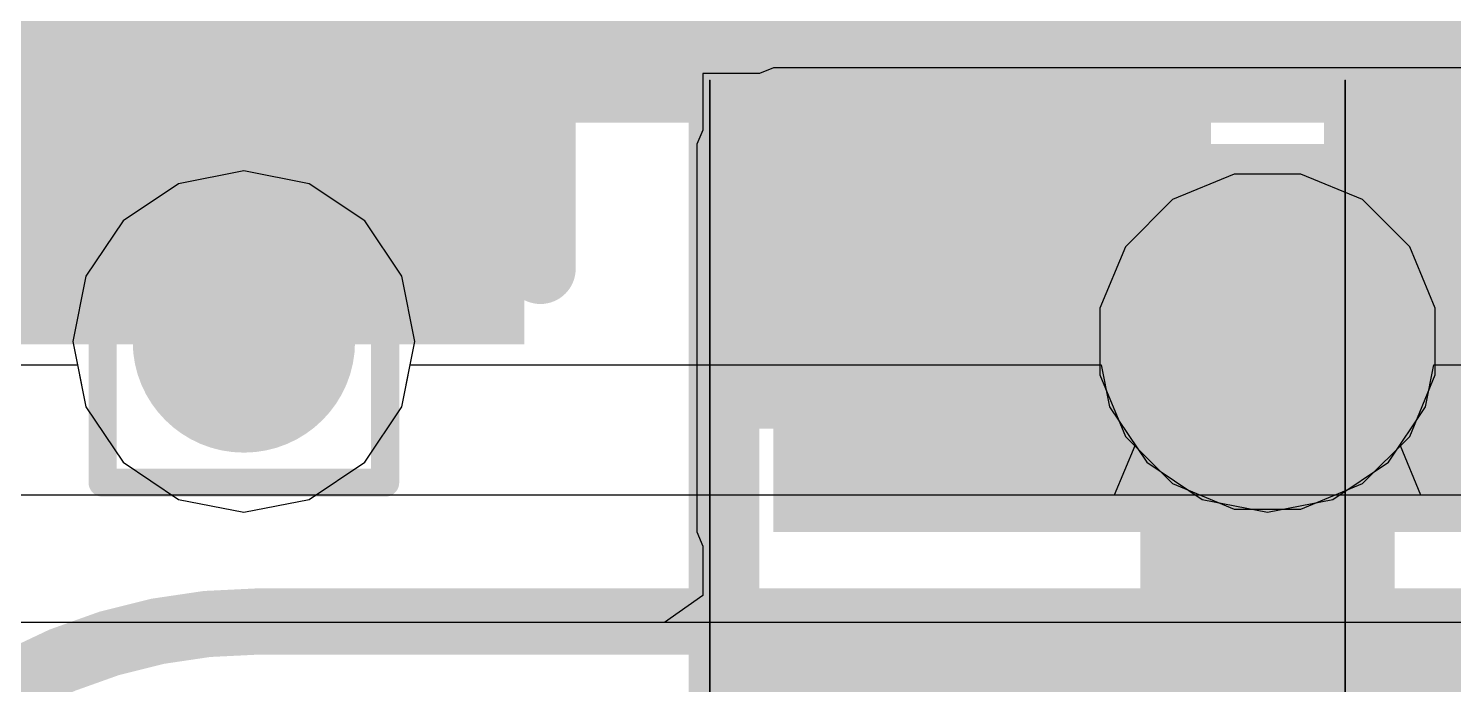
# Model space of a CAD drawing. Header units: inches. Extents: x -6 to 283, y -12 to 154.
# Drawn here: x 71.681 to 74.245, y 17.743 to 18.925 of the extents above; entities that cross this region are included whole.
import ezdxf

# ---------------------------------------------------------------- set-up
doc = ezdxf.new("R2010")
doc.units = ezdxf.units.IN
for name, color, linetype in [('Bottom Layer', 5, 'Continuous'), ('Bottom Overlay', 54, 'Continuous'), ('Bottom Paste', 16, 'Continuous'), ('Bottom Solder', 6, 'Continuous'), ('Drill Drawing', 1, 'Continuous'), ('GND-1', 16, 'Continuous'), ('GND-2', 90, 'Continuous'), ('GND-3', 216, 'Continuous'), ('GND-4', 54, 'Continuous'), ('PWR-1', 156, 'Continuous'), ('PWR-2', 130, 'Continuous'), ('Signal L1', 76, 'Continuous'), ('Signal L2', 6, 'Continuous'), ('Top Layer', 1, 'Continuous'), ('Via Holes', 16, 'Continuous')]:
    doc.layers.add(name, color=color, linetype=linetype)

# ---------------------------------------------------------------- blocks, each defined once
blk = doc.blocks.new('R___0402_B_21')
at = {"layer": 'Bottom Layer'}
for points in [[(-0.2413, 0.3175), (-0.2413, -0.3175), (-0.6985, -0.3175), (-0.6985, 0.3175)], [(0.6985, 0.3175), (0.6985, -0.3175), (0.2413, -0.3175), (0.2413, 0.3175)]]:
    blk.add_hatch(color=5, dxfattribs=at).paths.add_polyline_path(points)
at = {"layer": 'Bottom Paste'}
for points in [[(-0.2413, 0.3175), (-0.2413, -0.3175), (-0.6985, -0.3175), (-0.6985, 0.3175)], [(0.6985, 0.3175), (0.6985, -0.3175), (0.2413, -0.3175), (0.2413, 0.3175)]]:
    blk.add_hatch(color=16, dxfattribs=at).paths.add_polyline_path(points)
at = {"layer": 'Bottom Solder'}
for points in [[(-0.1863, 0.3725), (-0.1863, -0.3725), (-0.7535, -0.3725), (-0.7535, 0.3725)], [(0.7535, 0.3725), (0.7535, -0.3725), (0.1863, -0.3725), (0.1863, 0.3725)]]:
    blk.add_hatch(color=6, dxfattribs=at).paths.add_polyline_path(points)
at = {"layer": 'Bottom Overlay'}
for points in [[(-0.7874, 0.4064, 0.127, 0.127, 0), (0.7874, 0.4064, 0.127, 0.127, 0)], [(-0.7874, 0.4064, 0.127, 0.127, 0), (-0.7874, -0.4064, 0.127, 0.127, 0)], [(0.7874, 0.4064, 0.127, 0.127, 0), (0.7874, -0.4064, 0.127, 0.127, 0)], [(-0.8128, 0.4318, 0.00323, 0.00323, 0), (0.8128, 0.4318, 0.00323, 0.00323, 0)], [(-0.7874, -0.4064, 0.127, 0.127, 0), (0.7874, -0.4064, 0.127, 0.127, 0)]]:
    blk.add_lwpolyline(points, format="xyseb", dxfattribs=at)
for points in [[(-0.8191, 0.4064, 0.0635, 0.0635, 1), (-0.7556, 0.4064, 0.0635, 0.0635, 1)], [(-0.8191, 0.4064, 0.0635, 0.0635, 1), (-0.7556, 0.4064, 0.0635, 0.0635, 1)], [(0.7556, 0.4064, 0.0635, 0.0635, 1), (0.8191, 0.4064, 0.0635, 0.0635, 1)], [(0.7556, 0.4064, 0.0635, 0.0635, 1), (0.8191, 0.4064, 0.0635, 0.0635, 1)], [(-0.8136, 0.4318, 0.00161, 0.00161, 1), (-0.812, 0.4318, 0.00161, 0.00161, 1)], [(0.812, 0.4318, 0.00161, 0.00161, 1), (0.8136, 0.4318, 0.00161, 0.00161, 1)], [(-0.8191, -0.4064, 0.0635, 0.0635, 1), (-0.7556, -0.4064, 0.0635, 0.0635, 1)], [(-0.8191, -0.4064, 0.0635, 0.0635, 1), (-0.7556, -0.4064, 0.0635, 0.0635, 1)], [(0.7556, -0.4064, 0.0635, 0.0635, 1), (0.8191, -0.4064, 0.0635, 0.0635, 1)], [(0.7556, -0.4064, 0.0635, 0.0635, 1), (0.8191, -0.4064, 0.0635, 0.0635, 1)]]:
    blk.add_lwpolyline(points, format="xyseb", close=True, dxfattribs=at)
blk = doc.blocks.new('R___0402_B_22')
at = {"layer": 'Bottom Layer'}
for points in [[(-0.2413, 0.3175), (-0.2413, -0.3175), (-0.6985, -0.3175), (-0.6985, 0.3175)], [(0.6985, 0.3175), (0.6985, -0.3175), (0.2413, -0.3175), (0.2413, 0.3175)]]:
    blk.add_hatch(color=5, dxfattribs=at).paths.add_polyline_path(points)
at = {"layer": 'Bottom Paste'}
for points in [[(-0.2413, 0.3175), (-0.2413, -0.3175), (-0.6985, -0.3175), (-0.6985, 0.3175)], [(0.6985, 0.3175), (0.6985, -0.3175), (0.2413, -0.3175), (0.2413, 0.3175)]]:
    blk.add_hatch(color=16, dxfattribs=at).paths.add_polyline_path(points)
at = {"layer": 'Bottom Solder'}
for points in [[(-0.1863, 0.3725), (-0.1863, -0.3725), (-0.7535, -0.3725), (-0.7535, 0.3725)], [(0.7535, 0.3725), (0.7535, -0.3725), (0.1863, -0.3725), (0.1863, 0.3725)]]:
    blk.add_hatch(color=6, dxfattribs=at).paths.add_polyline_path(points)
at = {"layer": 'Bottom Overlay'}
for points in [[(-0.7874, 0.4064, 0.127, 0.127, 0), (0.7874, 0.4064, 0.127, 0.127, 0)], [(-0.7874, 0.4064, 0.127, 0.127, 0), (-0.7874, -0.4064, 0.127, 0.127, 0)], [(0.7874, 0.4064, 0.127, 0.127, 0), (0.7874, -0.4064, 0.127, 0.127, 0)], [(-0.8128, 0.4318, 0.00323, 0.00323, 0), (0.8128, 0.4318, 0.00323, 0.00323, 0)], [(-0.7874, -0.4064, 0.127, 0.127, 0), (0.7874, -0.4064, 0.127, 0.127, 0)]]:
    blk.add_lwpolyline(points, format="xyseb", dxfattribs=at)
for points in [[(-0.8191, 0.4064, 0.0635, 0.0635, 1), (-0.7556, 0.4064, 0.0635, 0.0635, 1)], [(-0.8191, 0.4064, 0.0635, 0.0635, 1), (-0.7556, 0.4064, 0.0635, 0.0635, 1)], [(0.7556, 0.4064, 0.0635, 0.0635, 1), (0.8191, 0.4064, 0.0635, 0.0635, 1)], [(0.7556, 0.4064, 0.0635, 0.0635, 1), (0.8191, 0.4064, 0.0635, 0.0635, 1)], [(-0.8136, 0.4318, 0.00161, 0.00161, 1), (-0.812, 0.4318, 0.00161, 0.00161, 1)], [(0.812, 0.4318, 0.00161, 0.00161, 1), (0.8136, 0.4318, 0.00161, 0.00161, 1)], [(-0.8191, -0.4064, 0.0635, 0.0635, 1), (-0.7556, -0.4064, 0.0635, 0.0635, 1)], [(-0.8191, -0.4064, 0.0635, 0.0635, 1), (-0.7556, -0.4064, 0.0635, 0.0635, 1)], [(0.7556, -0.4064, 0.0635, 0.0635, 1), (0.8191, -0.4064, 0.0635, 0.0635, 1)], [(0.7556, -0.4064, 0.0635, 0.0635, 1), (0.8191, -0.4064, 0.0635, 0.0635, 1)]]:
    blk.add_lwpolyline(points, format="xyseb", close=True, dxfattribs=at)
blk = doc.blocks.new('C___0603_B_292')
at = {"layer": 'Bottom Layer'}
blk.add_hatch(color=5, dxfattribs=at).paths.add_polyline_path([(-1.143, -0.4445), (-1.143, 0.4445), (-0.381, 0.4445), (-0.381, -0.4445)])
at = {"layer": 'Bottom Paste'}
blk.add_hatch(color=16, dxfattribs=at).paths.add_polyline_path([(-1.143, -0.4445), (-1.143, 0.4445), (-0.381, 0.4445), (-0.381, -0.4445)])
at = {"layer": 'Bottom Solder'}
blk.add_hatch(color=6, dxfattribs=at).paths.add_polyline_path([(-1.203, -0.5045), (-1.203, 0.5045), (-0.321, 0.5045), (-0.321, -0.5045)])
at = {"layer": 'Bottom Overlay'}
blk.add_lwpolyline([(-0.4572, 0.5334, 0.127, 0.127, 0), (-1.2446, 0.5334, 0.127, 0.127, 0)], format="xyseb", dxfattribs=at)
blk.add_lwpolyline([(-0.4889, 0.5334, 0.0635, 0.0635, 1), (-0.4254, 0.5334, 0.0635, 0.0635, 1)], format="xyseb", close=True, dxfattribs=at)

msp = doc.modelspace()

# ---------------------------------------------------------------- hatches: boundary and pattern name
at = {"layer": 'Bottom Layer'}
msp.add_hatch(color=5, dxfattribs=at).paths.add_polyline_path([(73.0213, 18.0178), (74.7993, 18.0178), (74.7993, 18.7163), (73.0213, 18.7163)])
h = msp.add_hatch(color=5, dxfattribs=at)
edge = h.paths.add_edge_path()
edge.add_arc((72.0688, 18.3607), 0.2, 0, 360)
h = msp.add_hatch(color=5, dxfattribs=at)
edge = h.paths.add_edge_path()
edge.add_arc((73.9103, 18.3607), 0.2, 0, 360)
at = {"layer": 'GND-1'}
h = msp.add_hatch(color=16, dxfattribs=at)
edge = h.paths.add_edge_path()
edge.add_arc((72.0688, 18.3607), 0.2, 0, 360)
h = msp.add_hatch(color=16, dxfattribs=at)
edge = h.paths.add_edge_path()
edge.add_arc((73.9103, 18.3607), 0.2, 0, 360)
at = {"layer": 'GND-2'}
h = msp.add_hatch(color=90, dxfattribs=at)
edge = h.paths.add_edge_path()
edge.add_arc((72.0688, 18.3607), 0.2, 0, 360)
h = msp.add_hatch(color=90, dxfattribs=at)
edge = h.paths.add_edge_path()
edge.add_arc((73.9103, 18.3607), 0.2, 0, 360)
at = {"layer": 'GND-3'}
h = msp.add_hatch(color=216, dxfattribs=at)
edge = h.paths.add_edge_path()
edge.add_arc((72.0688, 18.3607), 0.2, 0, 360)
h = msp.add_hatch(color=216, dxfattribs=at)
edge = h.paths.add_edge_path()
edge.add_arc((73.9103, 18.3607), 0.2, 0, 360)
at = {"layer": 'GND-4'}
h = msp.add_hatch(color=54, dxfattribs=at)
edge = h.paths.add_edge_path()
edge.add_arc((72.0688, 18.3607), 0.2, 0, 360)
h = msp.add_hatch(color=54, dxfattribs=at)
edge = h.paths.add_edge_path()
edge.add_arc((73.9103, 18.3607), 0.2, 0, 360)
at = {"layer": 'PWR-1'}
h = msp.add_hatch(color=156, dxfattribs=at)
edge = h.paths.add_edge_path()
edge.add_arc((72.0688, 18.3607), 0.2, 0, 360)
h = msp.add_hatch(color=156, dxfattribs=at)
edge = h.paths.add_edge_path()
edge.add_arc((73.9103, 18.3607), 0.2, 0, 360)
at = {"layer": 'PWR-2'}
h = msp.add_hatch(color=130, dxfattribs=at)
edge = h.paths.add_edge_path()
edge.add_arc((72.0688, 18.3607), 0.2, 0, 360)
h = msp.add_hatch(color=130, dxfattribs=at)
edge = h.paths.add_edge_path()
edge.add_arc((73.9103, 18.3607), 0.2, 0, 360)
at = {"layer": 'Signal L1'}
h = msp.add_hatch(color=76, dxfattribs=at)
edge = h.paths.add_edge_path()
edge.add_arc((72.0688, 18.3607), 0.2, 0, 360)
h = msp.add_hatch(color=76, dxfattribs=at)
edge = h.paths.add_edge_path()
edge.add_arc((73.9103, 18.3607), 0.2, 0, 360)
at = {"layer": 'Signal L2'}
h = msp.add_hatch(color=6, dxfattribs=at)
edge = h.paths.add_edge_path()
edge.add_arc((72.0688, 18.3607), 0.2, 0, 360)
h = msp.add_hatch(color=6, dxfattribs=at)
edge = h.paths.add_edge_path()
edge.add_arc((73.9103, 18.3607), 0.2, 0, 360)
at = {"layer": 'Top Layer'}
h = msp.add_hatch(color=1, dxfattribs=at)
edge = h.paths.add_edge_path()
edge.add_arc((72.0688, 18.3607), 0.2, 0, 360)
h = msp.add_hatch(color=1, dxfattribs=at)
edge = h.paths.add_edge_path()
edge.add_arc((73.9103, 18.3607), 0.2, 0, 360)
at = {"layer": 'Via Holes'}
h = msp.add_hatch(color=7, dxfattribs=at)
edge = h.paths.add_edge_path()
edge.add_arc((72.0688, 18.3607), 0.1, 0, 360)
h = msp.add_hatch(color=7, dxfattribs=at)
edge = h.paths.add_edge_path()
edge.add_arc((73.9103, 18.3607), 0.1, 0, 360)

# ---------------------------------------------------------------- linework, layer by layer
at = {"layer": 'Bottom Layer'}
for p, q in [((72.9961, 18.8433), (72.8943, 18.8433)), ((72.8943, 18.8433), (72.8943, 18.7416)), ((73.0213, 18.8538), (72.9961, 18.8433)), ((74.7993, 18.8538), (73.0213, 18.8538)), ((72.8943, 18.7416), (72.8839, 18.7163)), ((72.8839, 18.7163), (72.8839, 18.0178)), ((72.8839, 18.0178), (72.8944, 17.9924)), ((72.8944, 17.9924), (72.8943, 17.9035)), ((72.8943, 17.9035), (72.8257, 17.8546)), ((78.0562, 17.8546), (62.2973, 17.8546)), ((72.8257, 17.8546), (69.9581, 17.8546))]:
    msp.add_line(p, q, dxfattribs=at)
for points in [[(72.0688, 18.3607, 0.254, 0.254, 0), (72.0688, 18.7967, 0.254, 0.254, 0)], [(73.3388, 18.4877, 0.381, 0.381, 0), (74.4818, 18.4877, 0.381, 0.381, 0)]]:
    msp.add_lwpolyline(points, format="xyseb", dxfattribs=at)
for points in [[(72.0053, 18.7967, 0.127, 0.127, 1), (72.1323, 18.7967, 0.127, 0.127, 1)], [(73.2436, 18.4877, 0.1905, 0.1905, 1), (73.4341, 18.4877, 0.1905, 0.1905, 1)], [(72.0053, 18.3607, 0.127, 0.127, 1), (72.1323, 18.3607, 0.127, 0.127, 1)]]:
    msp.add_lwpolyline(points, format="xyseb", close=True, dxfattribs=at)
at = {"layer": 'Drill Drawing'}
for points in [[(71.8148, 18.6147, 0.0508, 0.0508, 0), (72.3228, 18.6147, 0.0508, 0.0508, 0)], [(71.8148, 18.1067, 0.0508, 0.0508, 0), (71.8148, 18.6147, 0.0508, 0.0508, 0)], [(72.3228, 18.1067, 0.0508, 0.0508, 0), (72.3228, 18.6147, 0.0508, 0.0508, 0)], [(73.6563, 18.6147, 0.0508, 0.0508, 0), (74.1643, 18.6147, 0.0508, 0.0508, 0)], [(73.6563, 18.1067, 0.0508, 0.0508, 0), (73.6563, 18.6147, 0.0508, 0.0508, 0)], [(74.1643, 18.1067, 0.0508, 0.0508, 0), (74.1643, 18.6147, 0.0508, 0.0508, 0)], [(71.8148, 18.1067, 0.0508, 0.0508, 0), (72.3228, 18.1067, 0.0508, 0.0508, 0)], [(73.6563, 18.1067, 0.0508, 0.0508, 0), (74.1643, 18.1067, 0.0508, 0.0508, 0)]]:
    msp.add_lwpolyline(points, format="xyseb", dxfattribs=at)
for points in [[(71.8021, 18.6147, 0.0254, 0.0254, 1), (71.8275, 18.6147, 0.0254, 0.0254, 1)], [(71.8021, 18.6147, 0.0254, 0.0254, 1), (71.8275, 18.6147, 0.0254, 0.0254, 1)], [(72.3101, 18.6147, 0.0254, 0.0254, 1), (72.3355, 18.6147, 0.0254, 0.0254, 1)], [(72.3101, 18.6147, 0.0254, 0.0254, 1), (72.3355, 18.6147, 0.0254, 0.0254, 1)], [(73.6436, 18.6147, 0.0254, 0.0254, 1), (73.669, 18.6147, 0.0254, 0.0254, 1)], [(73.6436, 18.6147, 0.0254, 0.0254, 1), (73.669, 18.6147, 0.0254, 0.0254, 1)], [(74.1516, 18.6147, 0.0254, 0.0254, 1), (74.177, 18.6147, 0.0254, 0.0254, 1)], [(74.1516, 18.6147, 0.0254, 0.0254, 1), (74.177, 18.6147, 0.0254, 0.0254, 1)], [(71.8021, 18.1067, 0.0254, 0.0254, 1), (71.8275, 18.1067, 0.0254, 0.0254, 1)], [(71.8021, 18.1067, 0.0254, 0.0254, 1), (71.8275, 18.1067, 0.0254, 0.0254, 1)], [(72.3101, 18.1067, 0.0254, 0.0254, 1), (72.3355, 18.1067, 0.0254, 0.0254, 1)], [(72.3101, 18.1067, 0.0254, 0.0254, 1), (72.3355, 18.1067, 0.0254, 0.0254, 1)], [(73.6436, 18.1067, 0.0254, 0.0254, 1), (73.669, 18.1067, 0.0254, 0.0254, 1)], [(73.6436, 18.1067, 0.0254, 0.0254, 1), (73.669, 18.1067, 0.0254, 0.0254, 1)], [(74.1516, 18.1067, 0.0254, 0.0254, 1), (74.177, 18.1067, 0.0254, 0.0254, 1)], [(74.1516, 18.1067, 0.0254, 0.0254, 1), (74.177, 18.1067, 0.0254, 0.0254, 1)]]:
    msp.add_lwpolyline(points, format="xyseb", close=True, dxfattribs=at)
at = {"layer": 'GND-1'}
for p, q in [((73.8503, 18.6623), (73.7395, 18.6164)), ((73.9703, 18.6623), (73.8503, 18.6623)), ((74.0812, 18.6164), (73.9703, 18.6623)), ((73.7395, 18.6164), (73.6547, 18.5315)), ((74.166, 18.5315), (74.0812, 18.6164)), ((73.6547, 18.5315), (73.6087, 18.4207)), ((74.2119, 18.4207), (74.166, 18.5315)), ((73.6087, 18.4207), (73.6087, 18.3007)), ((74.2119, 18.3007), (74.2119, 18.4207)), ((73.6087, 18.3007), (73.6547, 18.1898)), ((74.166, 18.1898), (74.2119, 18.3007)), ((73.6547, 18.1898), (73.7395, 18.105)), ((74.0812, 18.105), (74.166, 18.1898)), ((73.7395, 18.105), (73.8503, 18.0591)), ((73.9703, 18.0591), (74.0812, 18.105)), ((73.8503, 18.0591), (73.9703, 18.0591))]:
    msp.add_line(p, q, dxfattribs=at)
at = {"layer": 'GND-2'}
for p, q in [((73.8503, 18.6623), (73.7395, 18.6164)), ((73.9703, 18.6623), (73.8503, 18.6623)), ((74.0812, 18.6164), (73.9703, 18.6623)), ((73.7395, 18.6164), (73.6547, 18.5315)), ((74.166, 18.5315), (74.0812, 18.6164)), ((73.6547, 18.5315), (73.6087, 18.4207)), ((74.2119, 18.4207), (74.166, 18.5315)), ((73.6087, 18.4207), (73.6087, 18.3007)), ((74.2119, 18.3007), (74.2119, 18.4207)), ((73.6087, 18.3007), (73.6547, 18.1898)), ((74.166, 18.1898), (74.2119, 18.3007)), ((73.6547, 18.1898), (73.7395, 18.105)), ((74.0812, 18.105), (74.166, 18.1898)), ((73.7395, 18.105), (73.8503, 18.0591)), ((73.9703, 18.0591), (74.0812, 18.105)), ((73.8503, 18.0591), (73.9703, 18.0591))]:
    msp.add_line(p, q, dxfattribs=at)
at = {"layer": 'GND-3'}
for p, q in [((73.8503, 18.6623), (73.7395, 18.6164)), ((73.9703, 18.6623), (73.8503, 18.6623)), ((74.0812, 18.6164), (73.9703, 18.6623)), ((73.7395, 18.6164), (73.6547, 18.5315)), ((74.166, 18.5315), (74.0812, 18.6164)), ((73.6547, 18.5315), (73.6087, 18.4207)), ((74.2119, 18.4207), (74.166, 18.5315)), ((73.6087, 18.4207), (73.6087, 18.3007)), ((74.2119, 18.3007), (74.2119, 18.4207)), ((73.6087, 18.3007), (73.6547, 18.1898)), ((74.166, 18.1898), (74.2119, 18.3007)), ((73.6547, 18.1898), (73.7395, 18.105)), ((74.0812, 18.105), (74.166, 18.1898)), ((73.7395, 18.105), (73.8503, 18.0591)), ((73.9703, 18.0591), (74.0812, 18.105)), ((73.8503, 18.0591), (73.9703, 18.0591))]:
    msp.add_line(p, q, dxfattribs=at)
at = {"layer": 'GND-4'}
for p, q in [((73.8503, 18.6623), (73.7395, 18.6164)), ((73.9703, 18.6623), (73.8503, 18.6623)), ((74.0812, 18.6164), (73.9703, 18.6623)), ((73.7395, 18.6164), (73.6547, 18.5315)), ((74.166, 18.5315), (74.0812, 18.6164)), ((73.6547, 18.5315), (73.6087, 18.4207)), ((74.2119, 18.4207), (74.166, 18.5315)), ((73.6087, 18.4207), (73.6087, 18.3007)), ((74.2119, 18.3007), (74.2119, 18.4207)), ((73.6087, 18.3007), (73.6547, 18.1898)), ((74.166, 18.1898), (74.2119, 18.3007)), ((73.6547, 18.1898), (73.7395, 18.105)), ((74.0812, 18.105), (74.166, 18.1898)), ((73.7395, 18.105), (73.8503, 18.0591)), ((73.9703, 18.0591), (74.0812, 18.105)), ((73.8503, 18.0591), (73.9703, 18.0591))]:
    msp.add_line(p, q, dxfattribs=at)
at = {"layer": 'PWR-1'}
for p, q in [((70.7951, 18.319), (71.7696, 18.319)), ((71.7696, 18.319), (71.7847, 18.243)), ((72.3529, 18.243), (72.368, 18.319)), ((72.368, 18.319), (73.6111, 18.319)), ((73.6111, 18.319), (73.6262, 18.243)), ((74.1944, 18.243), (74.2095, 18.319)), ((74.2095, 18.319), (75.4427, 18.319)), ((71.7847, 18.243), (71.8514, 18.1433)), ((72.2863, 18.1433), (72.3529, 18.243)), ((73.6262, 18.243), (73.6929, 18.1433)), ((74.1278, 18.1433), (74.1944, 18.243)), ((71.8514, 18.1433), (71.9512, 18.0766)), ((72.1865, 18.0766), (72.2863, 18.1433)), ((73.6929, 18.1433), (73.7927, 18.0766)), ((74.028, 18.0766), (74.1278, 18.1433)), ((71.9512, 18.0766), (72.0688, 18.0532)), ((72.0688, 18.0532), (72.1865, 18.0766)), ((73.7927, 18.0766), (73.9103, 18.0532)), ((73.9103, 18.0532), (74.028, 18.0766))]:
    msp.add_line(p, q, dxfattribs=at)
msp.add_lwpolyline([(61.139, 18.9457, 0.381, 0.381, 0), (76.6747, 18.9457, 0.381, 0.381, 0)], format="xyseb", dxfattribs=at)
at = {"layer": 'PWR-2'}
for p, q in [((72.0688, 18.6682), (71.9512, 18.6448)), ((72.1865, 18.6448), (72.0688, 18.6682)), ((71.9512, 18.6448), (71.8514, 18.5781)), ((72.2863, 18.5781), (72.1865, 18.6448)), ((71.8514, 18.5781), (71.7847, 18.4784)), ((72.3529, 18.4784), (72.2863, 18.5781)), ((71.7847, 18.4784), (71.7613, 18.3607)), ((72.3763, 18.3607), (72.3529, 18.4784)), ((71.7613, 18.3607), (71.7847, 18.243)), ((72.3529, 18.243), (72.3763, 18.3607)), ((71.7847, 18.243), (71.8514, 18.1433)), ((72.2863, 18.1433), (72.3529, 18.243)), ((71.8514, 18.1433), (71.9512, 18.0766)), ((72.1865, 18.0766), (72.2863, 18.1433)), ((71.9512, 18.0766), (72.0688, 18.0532)), ((72.0688, 18.0532), (72.1865, 18.0766))]:
    msp.add_line(p, q, dxfattribs=at)
msp.add_lwpolyline([(73.9103, 14.9962, 0.381, 0.381, 0), (73.9103, 18.3607, 0.381, 0.381, 0)], format="xyseb", dxfattribs=at)
msp.add_lwpolyline([(73.8151, 18.3607, 0.1905, 0.1905, 1), (74.0056, 18.3607, 0.1905, 0.1905, 1)], format="xyseb", close=True, dxfattribs=at)
at = {"layer": 'Signal L2'}
for points in [[(35.2349, 18.8346, 0.127, 0.127, 0), (76.1879, 18.8346, 0.127, 0.127, 0)], [(71.4455, 17.5888, 0.1194, 0.1194, -0.198912), (72.0919, 17.8565, 0.1194, 0.1194, 0)], [(72.0919, 17.8565, 0.1194, 0.1194, 0), (75.0694, 17.8565, 0.1194, 0.1194, 0)]]:
    msp.add_lwpolyline(points, format="xyseb", dxfattribs=at)
msp.add_lwpolyline([(72.062, 17.8565, 0.0597, 0.0597, 1), (72.1217, 17.8565, 0.0597, 0.0597, 1)], format="xyseb", close=True, dxfattribs=at)
msp.add_lwpolyline([(72.062, 17.8565, 0.0597, 0.0597, 1), (72.1217, 17.8565, 0.0597, 0.0597, 1)], format="xyseb", close=True, dxfattribs=at)
at = {"layer": 'Top Layer'}
for p, q in [((73.8503, 18.6623), (73.7395, 18.6164)), ((73.9703, 18.6623), (73.8503, 18.6623)), ((74.0812, 18.6164), (73.9703, 18.6623)), ((73.7395, 18.6164), (73.6547, 18.5315)), ((74.166, 18.5315), (74.0812, 18.6164)), ((73.6547, 18.5315), (73.6087, 18.4207)), ((74.2119, 18.4207), (74.166, 18.5315)), ((73.6087, 18.4207), (73.6087, 18.3007)), ((74.2119, 18.3007), (74.2119, 18.4207)), ((73.6087, 18.3007), (73.6547, 18.1898)), ((74.166, 18.1898), (74.2119, 18.3007)), ((73.6547, 18.1898), (73.6714, 18.1731)), ((74.1493, 18.1731), (74.166, 18.1898)), ((73.6714, 18.1731), (73.6346, 18.0842)), ((74.1861, 18.0842), (74.1493, 18.1731)), ((78.2399, 18.0842), (62.6874, 18.0842)), ((73.6346, 18.0842), (70.7716, 18.0842)), ((78.2399, 18.0842), (74.1861, 18.0842))]:
    msp.add_line(p, q, dxfattribs=at)

# ---------------------------------------------------------------- block references
for name, p, rotation in [('C___0603_B_292', (72.0688, 18.0347), 270), ('R___0402_B_21', (73.3388, 18.0178), 90), ('R___0402_B_22', (74.4818, 18.0178), 90)]:
    msp.add_blockref(name, p, dxfattribs=dict(rotation=rotation))

doc.saveas('drawing.dxf')
